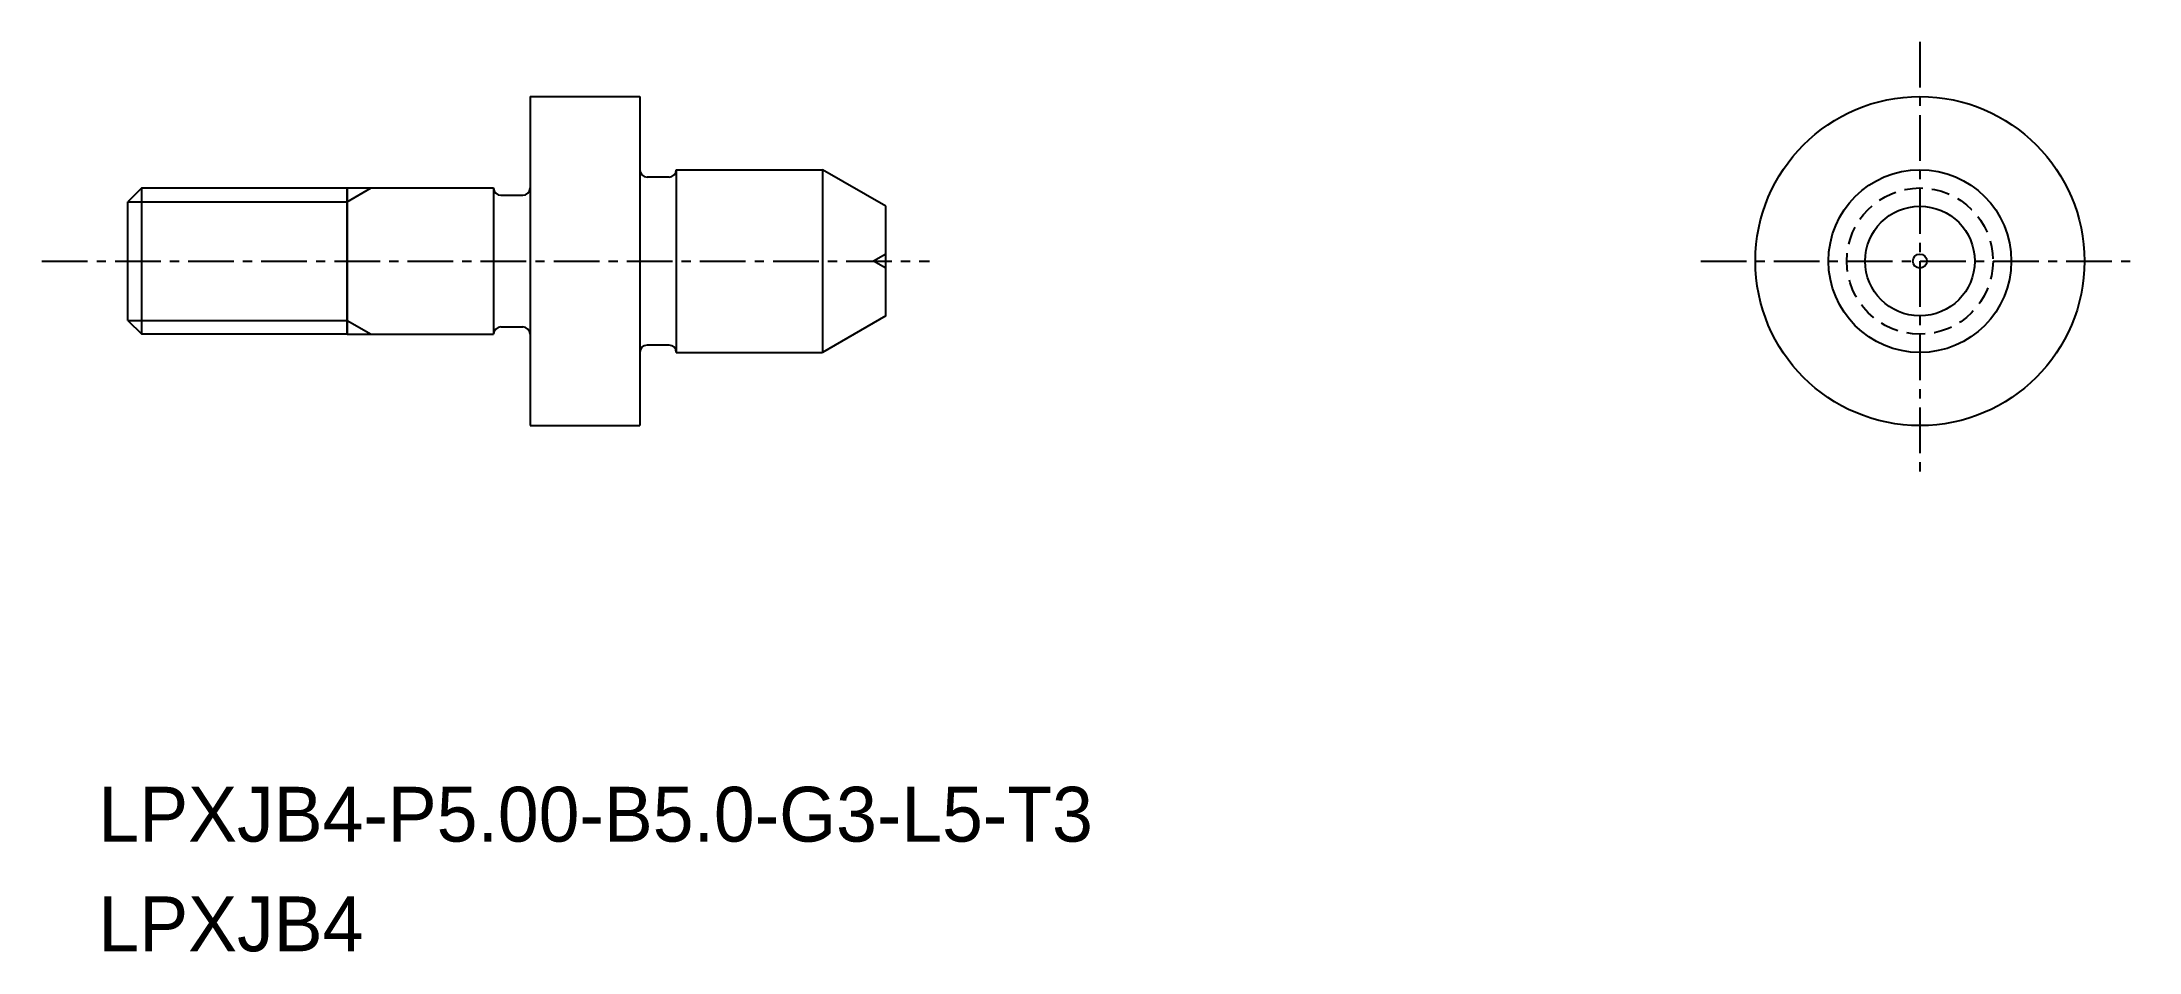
# Model space of a CAD drawing. Extents: x -1740 to -1682.6, y -547.6 to -522.7.
import ezdxf

# ---------------------------------------------------------------- set-up
doc = ezdxf.new("R2010")
doc.units = 0
doc.linetypes.add('CENTER', pattern=[2, 1.25, -0.25, 0.25, -0.25])
doc.linetypes.add('DASHED', pattern=[0.75, 0.5, -0.25])
doc.layers.get('0').update_dxf_attribs({"linetype": 'CONTINUOUS'})
doc.layers.add('CENTER', color=1, linetype='CENTER')

msp = doc.modelspace()

# ---------------------------------------------------------------- linework, layer by layer
at = {"color": 7, "linetype": 'CONTINUOUS'}
for p, q in [((-1726.597, -524.198), (-1726.597, -533.198)), ((-1726.597, -524.198), (-1723.597, -524.198)), ((-1722.797, -526.398), (-1723.397, -526.398)), ((-1722.597, -526.198), (-1718.597, -526.198)), ((-1722.597, -526.198), (-1722.597, -531.198)), ((-1737.218, -526.698), (-1737.597, -527.077)), ((-1737.597, -530.319), (-1737.597, -527.077)), ((-1737.218, -530.698), (-1737.218, -526.698)), ((-1737.218, -526.698), (-1731.597, -526.698)), ((-1731.597, -526.698), (-1731.597, -530.698)), ((-1731.597, -530.698), (-1731.597, -526.698)), ((-1731.597, -526.698), (-1727.597, -526.698)), ((-1727.597, -526.698), (-1727.597, -530.698)), ((-1727.397, -526.898), (-1726.797, -526.898)), ((-1737.597, -530.319), (-1737.218, -530.698)), ((-1727.397, -530.498), (-1726.797, -530.498)), ((-1731.597, -530.698), (-1737.218, -530.698)), ((-1731.597, -530.698), (-1727.597, -530.698)), ((-1722.797, -530.998), (-1723.397, -530.998)), ((-1722.597, -531.198), (-1718.597, -531.198)), ((-1726.597, -533.198), (-1723.597, -533.198))]:
    msp.add_line(p, q, dxfattribs=at)
at = {"linetype": 'CONTINUOUS'}
for p, q in [((-1723.597, -524.198), (-1723.597, -533.198)), ((-1718.597, -526.198), (-1718.597, -531.198)), ((-1716.865, -527.198), (-1718.597, -526.198)), ((-1716.865, -530.198), (-1716.865, -527.198)), ((-1716.865, -530.198), (-1718.597, -531.198))]:
    msp.add_line(p, q, dxfattribs=at)
at = {"color": 3, "linetype": 'CONTINUOUS'}
for p, q in [((-1737.597, -527.077), (-1731.597, -527.077)), ((-1731.597, -527.077), (-1730.941, -526.698)), ((-1737.597, -530.319), (-1731.597, -530.319)), ((-1731.597, -530.319), (-1730.941, -530.698))]:
    msp.add_line(p, q, dxfattribs=at)
at = {"color": 3}
for p in [(-1716.865, -528.506), (-1716.865, -528.89)]:
    msp.add_line(p, (-1717.204, -528.698), dxfattribs=at)
at = {"linetype": 'CONTINUOUS'}
for radius in [4.5, 2.5, 1.5]:
    msp.add_circle((-1688.578, -528.698), radius, dxfattribs=at)
at = {"color": 3, "linetype": 'DASHED'}
msp.add_circle((-1688.578, -528.698), 2, dxfattribs=at)
msp.add_circle((-1688.578, -528.698), 0.192)
at = {"color": 7, "linetype": 'CONTINUOUS'}
for centre, start, end in [((-1723.397, -526.198), 180, 270), ((-1722.797, -526.198), 270, 0), ((-1727.397, -526.698), 180, 270), ((-1726.797, -526.698), 270, 0), ((-1727.397, -530.698), 90, 180), ((-1726.797, -530.698), 0, 90), ((-1723.397, -531.198), 90, 180), ((-1722.797, -531.198), 0, 90)]:
    msp.add_arc(centre, 0.2, start, end, dxfattribs=at)
at = {"layer": 'CENTER', "color": 1, "linetype": 'CENTER'}
for p, q in [((-1688.578, -522.703), (-1688.578, -534.693)), ((-1739.951, -528.698), (-1715.67, -528.698)), ((-1694.573, -528.698), (-1682.583, -528.698))]:
    msp.add_line(p, q, dxfattribs=at)

# ---------------------------------------------------------------- texts
for s, p in [('LPXJB4-P5.00-B5.0-G3-L5-T3', (-1738.405, -544.58)), ('LPXJB4', (-1738.405, -547.58))]:
    msp.add_text(s, height=1.5).set_placement(p)

doc.saveas('drawing.dxf')
